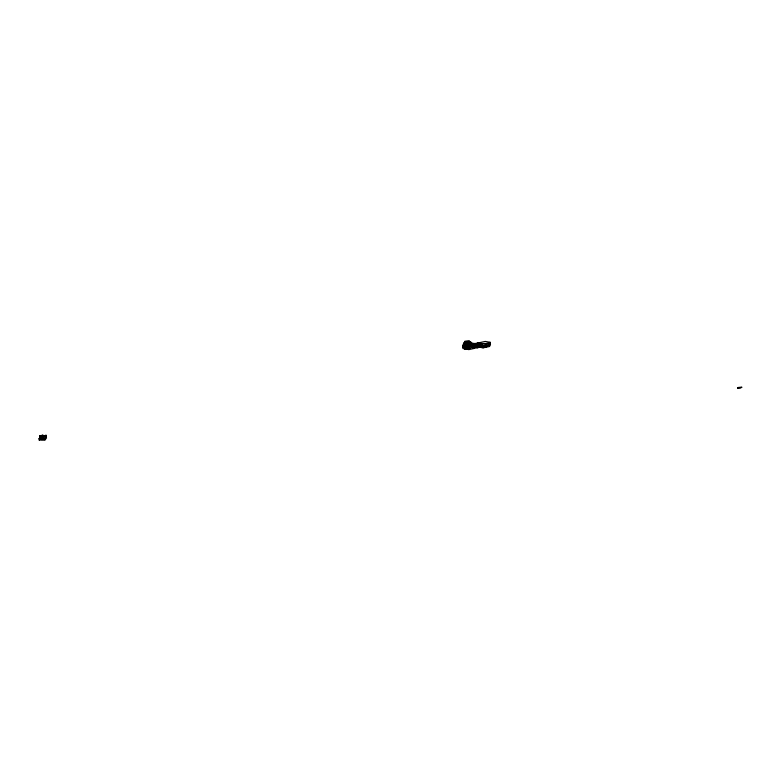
<?xml version="1.0" encoding="UTF-8"?>
<svg xmlns="http://www.w3.org/2000/svg" width="781" height="781" viewBox="0 0 781 781"><rect width="100%" height="100%" fill="white"/><g stroke="black" fill="none" stroke-linecap="round" stroke-linejoin="round"><path stroke-width="1.17" d="M39.997 438.571L39.685 435.837L42.848 435.163L43.16 437.897L39.05 438.639L39.206 440.006L42.369 439.332L41.998 435.7L42.848 435.163M42.994 438.756L42.682 436.023L46.177 435.329L46.489 438.073L42.047 438.824L42.203 440.191L45.698 439.498L43.053 439.654M39.05 438.639L39.899 438.102M43.004 436.53L39.841 437.204M42.213 437.965L41.364 438.502L41.52 439.869M43.687 436.852L42.838 437.389L46.333 436.696M42.682 436.023L46.177 435.329M39.206 440.006L42.369 439.332M42.047 438.824L42.896 438.287M737.586 388.128L738.641 387.386L741.95 387.259L737.576 388.059L740.886 387.932M464.646 341.434L469.391 341.112L464.646 341.434L464.802 342.8L466.55 343.113L466.394 341.736M470.797 343.162L467.009 343.484L466.843 342.049L470.64 341.785L470.806 343.23M466.843 342.049L470.64 341.785M466.403 343.611L468.395 343.66M468.151 343.913L471.744 343.093L471.909 344.528L468.317 345.29L468.151 343.845L466.403 343.542M471.763 345.085L471.607 343.718L476.107 343.65M464.021 344.304L466.462 344.733L463.065 344.304L463.231 345.739L462.625 345.866L465.769 346.344L466.081 349.087L462.938 348.531L462.625 345.798L466.023 346.227L465.857 344.792L466.462 344.665L464.012 344.236L463.855 342.869L466.296 343.298L466.716 346.286L468.825 346.715L473.013 345.768L472.856 344.392L468.659 345.348L466.56 344.909M469.557 344.284L472.856 344.46M477.318 345.202L476.264 344.948L476.098 343.581L471.617 343.786L474.008 343.279M477.425 345.758L482.678 346.676L490.468 345.036L490.156 342.303C484.474 345.104 478.489 342.205 472.915 343.904M477.464 343.084L485.255 341.443L490.156 342.303M467.77 345.924L465.779 346.413L462.625 345.866M474.116 347.067L474.282 348.433L468.883 349.576L466.784 349.205L466.462 346.471L468.571 346.901L472.759 345.954L472.925 347.389M472.515 345.329L474.311 344.958M472.817 345.27L481.652 343.816L472.817 345.339M473.022 345.837L477.308 345.134L477.464 346.5C478.987 347.067 460.165 348.922 465.925 347.711L462.782 347.164M464.734 348.053L465.935 347.799M476.947 346.022L477.64 346.139M490.312 343.669L482.512 345.309L477.621 344.45L477.777 345.827M468.083 348.668L464.89 349.419L469.937 348.629M478.704 346.315L479.173 346.393M468.014 348.765L464.89 349.419L468.942 348.756M479.632 346.461L480.227 346.247L476.703 345.924L478.46 346.168M472.895 347.965C475.971 348.902 489.775 344.567 477.191 347.643M484.025 346.256L489.521 345.104L489.677 346.471L483.078 347.857L478.89 347.125M485.352 347.174L482.365 347.36L486.163 347.096M39.685 435.837L41.998 435.7M481.662 343.884L477.113 343.025M471.753 343.162L469.996 342.791L472.359 343.162M471.607 343.718L473.706 344.079L473.872 345.524M463.865 342.937L466.306 343.367M478.733 345.758L482.922 346.491L483.078 347.857M477.445 345.846L481.984 346.637M471.617 345.524L473.706 345.885L473.872 347.252L471.773 346.891L473.52 347.194M476.898 347.096L478.636 347.311M475.893 347.34L477.523 347.623L477.367 346.256L474.37 346.881L474.526 348.248M466.462 346.471L468.561 346.832L468.883 349.576M464.724 347.965L465.437 348.17M482.355 343.933L482.678 346.676M478.001 346.198L477.289 345.983M477.757 346.061L478.831 346.003L477.845 346.315M468.239 342.293L468.405 343.728M468.659 345.28L468.825 346.715M45.327 435.866L45.64 438.61M44.693 438.668L44.849 440.035M471.9 344.46L470.152 344.157L471.909 344.528"/></g></svg>
